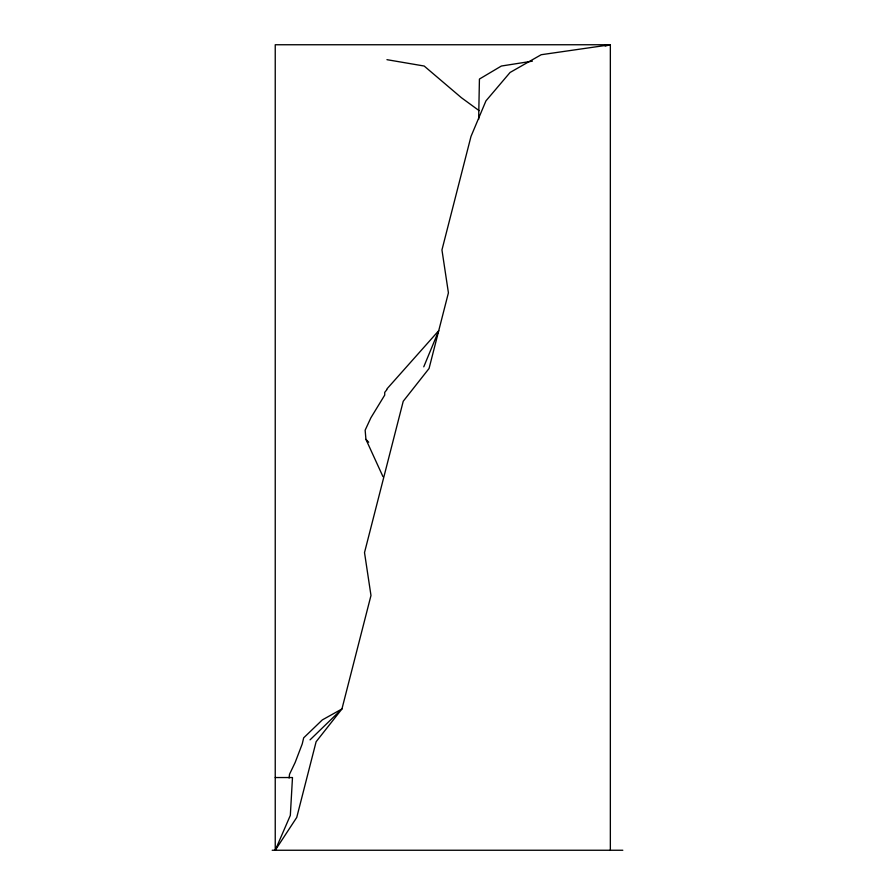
<?xml version="1.0" encoding="UTF-8"?>
<svg xmlns="http://www.w3.org/2000/svg" width="895" height="895" viewBox="0 0 895 895"><rect width="100%" height="100%" fill="white"/><g stroke="black" fill="none" stroke-linecap="round" stroke-linejoin="round"><path stroke-width="1.34" d="M382.97 476.643L365.932 439.367L365.149 430.193L370.854 417.842L384.716 395.098L384.727 392.368L386.953 389.571M478.646 119.382L479.429 79.051L501.368 66.029L532.368 61.162M289.107 778.046L289.521 774.276L295.149 762.495L302.242 743.913L303.673 737.849L322.323 719.904L341.935 708.974L370.978 595.477L364.511 552.584L403.231 401.262L429.052 368.494L448.417 292.833L441.951 249.94L470.994 136.443L485.951 100.878L510.083 72.461L541.206 54.718L610.345 44.75L610.345 850.25M423.76 366.827L438.74 330.658L386.953 388.9M605.177 46.048L610.345 44.75L275.235 44.75L275.235 850.25L290.327 815.401L292.486 777.542L275.235 777.542M275.235 850.25L296.748 817.415L316.114 741.742L341.935 708.974L310.05 739.852M272.181 850.25L622.819 850.25M386.942 59.674L424.174 66.029L461.406 97.712L479.049 110.6M365.932 439.367L368.706 442.231"/></g></svg>
